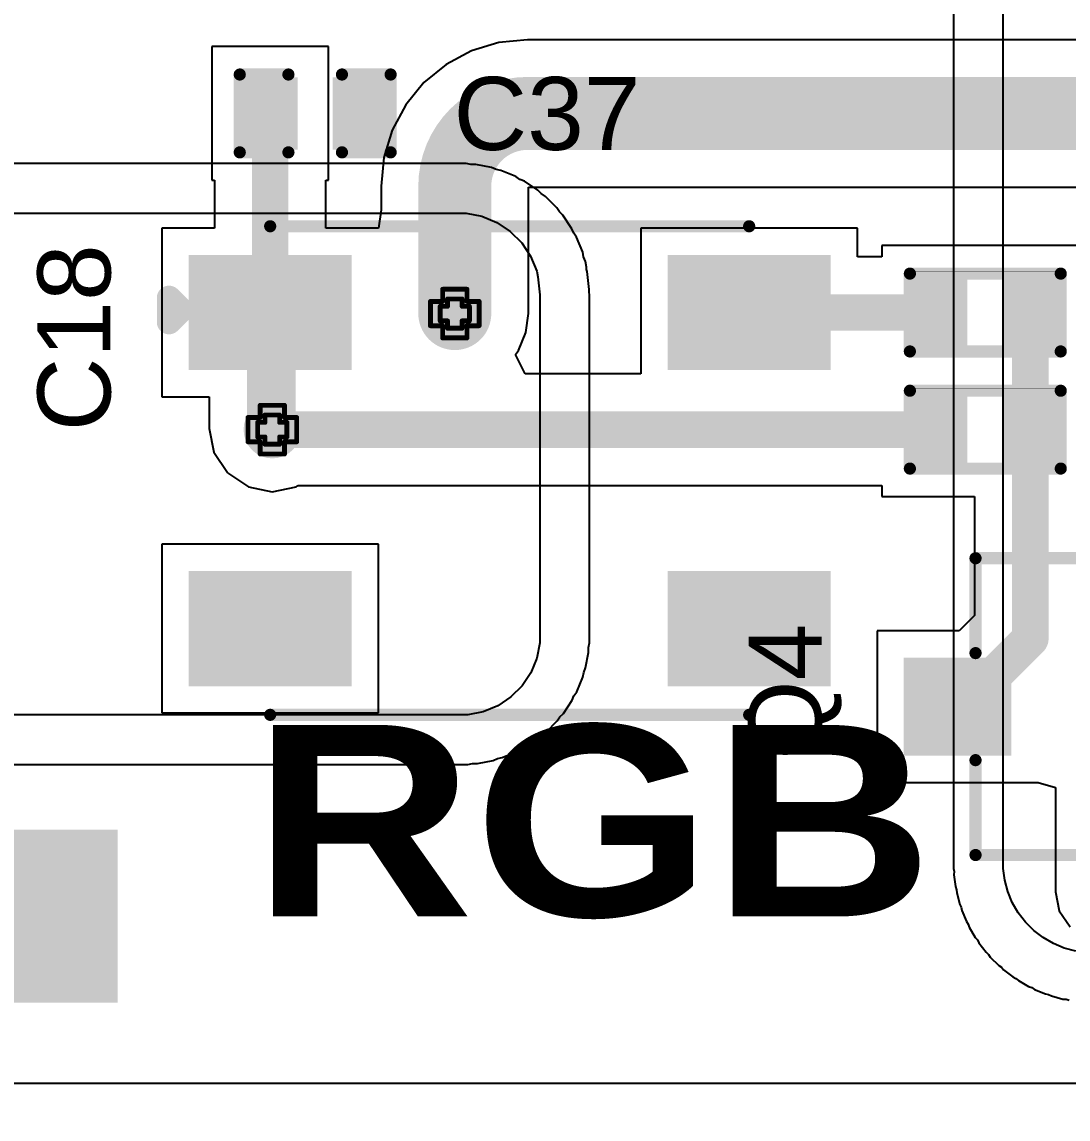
# Model space of a CAD drawing. Header units: inches. Extents: x -3 to 195, y 0 to 199.
# Drawn here: x 2.1171 to 2.547, y 1.4416 to 1.8926 of the extents above; entities that cross this region are included whole.
import ezdxf

# ---------------------------------------------------------------- set-up
doc = ezdxf.new("R2010")
doc.units = ezdxf.units.IN
doc.header["$MEASUREMENT"] = 0
for name, color, linetype in [('Bottom Layer', 5, 'Continuous'), ('Drill Drawing', 1, 'Continuous'), ('Top Layer', 1, 'Continuous'), ('Top Overlay', 2, 'Continuous'), ('Top Paste', 8, 'Continuous'), ('Top Solder', 216, 'Continuous'), ('Via Holes', 16, 'Continuous')]:
    doc.layers.add(name, color=color, linetype=linetype)
doc.styles.add('Arial', font='', dxfattribs={"height": 0.2})
doc.styles.add('Arial Black_Bold', font='', dxfattribs={"height": 0.2})
doc.styles.get('Arial').set_extended_font_data('Arial')
doc.styles.get('Arial Black_Bold').set_extended_font_data('Arial Black', bold=True)

# ---------------------------------------------------------------- blocks, each defined once
blk = doc.blocks.new('R___0402_60')
at = {"layer": 'Top Layer'}
for points in [[(-0.0274998, -0.0124997), (-0.0274998, 0.0125003), (-0.0094998, 0.0125003), (-0.009499800000000001, -0.0124997)], [(0.009500299999999998, -0.0124997), (0.009500300000000001, 0.0125003), (0.0275003, 0.0125003), (0.0275003, -0.0124997)]]:
    blk.add_hatch(color=1, dxfattribs=at).paths.add_polyline_path(points)
at = {"layer": 'Top Paste'}
for points in [[(-0.0274998, -0.0124997), (-0.0274998, 0.0125003), (-0.0094998, 0.0125003), (-0.009499800000000001, -0.0124997)], [(0.009500299999999998, -0.0124997), (0.009500300000000001, 0.0125003), (0.0275003, 0.0125003), (0.0275003, -0.0124997)]]:
    blk.add_hatch(color=8, dxfattribs=at).paths.add_polyline_path(points)
at = {"layer": 'Top Solder'}
for points in [[(-0.0296652, -0.0146651), (-0.0296652, 0.0146657), (-0.007334399999999999, 0.0146657), (-0.007334400000000001, -0.0146651)], [(0.007334899999999998, -0.0146651), (0.007334900000000002, 0.0146657), (0.0296657, 0.0146657), (0.0296657, -0.0146651)]]:
    blk.add_hatch(color=216, dxfattribs=at).paths.add_polyline_path(points)
at = {"layer": 'Top Overlay'}
for points in [[(-0.0309997, 0.0160003, 0.005, 0.005, 0), (-0.0309997, -0.0159997, 0.005, 0.005, 0)], [(0.0310003, 0.0160003, 0.005, 0.005, 0), (-0.0309997, 0.0160003, 0.005, 0.005, 0)], [(0.0310003, 0.0160003, 0.005, 0.005, 0), (0.0310003, -0.0159997, 0.005, 0.005, 0)], [(0.0310003, -0.0159997, 0.005, 0.005, 0), (-0.0309997, -0.0159997, 0.005, 0.005, 0)], [(0.0320003, -0.0169997, 0.000127, 0.000127, 0), (-0.0319997, -0.0169997, 0.000127, 0.000127, 0)]]:
    blk.add_lwpolyline(points, format="xyseb", dxfattribs=at)
for points in [[(-0.0322497, 0.0160003, 0.0025, 0.0025, 1), (-0.0297497, 0.0160003, 0.0025, 0.0025, 1)], [(-0.0322497, 0.0160003, 0.0025, 0.0025, 1), (-0.0297497, 0.0160003, 0.0025, 0.0025, 1)], [(0.0297503, 0.0160003, 0.0025, 0.0025, 1), (0.0322503, 0.0160003, 0.0025, 0.0025, 1)], [(0.0297503, 0.0160003, 0.0025, 0.0025, 1), (0.0322503, 0.0160003, 0.0025, 0.0025, 1)], [(-0.0322497, -0.0159997, 0.0025, 0.0025, 1), (-0.0297497, -0.0159997, 0.0025, 0.0025, 1)], [(-0.0322497, -0.0159997, 0.0025, 0.0025, 1), (-0.0297497, -0.0159997, 0.0025, 0.0025, 1)], [(0.0297503, -0.0159997, 0.0025, 0.0025, 1), (0.0322503, -0.0159997, 0.0025, 0.0025, 1)], [(0.0297503, -0.0159997, 0.0025, 0.0025, 1), (0.0322503, -0.0159997, 0.0025, 0.0025, 1)], [(-0.0320314, -0.0169997, 6.35e-05, 6.35e-05, 1), (-0.031968, -0.0169997, 6.35e-05, 6.35e-05, 1)], [(0.0319686, -0.0169997, 6.35e-05, 6.35e-05, 1), (0.032032, -0.0169997, 6.35e-05, 6.35e-05, 1)]]:
    blk.add_lwpolyline(points, format="xyseb", close=True, dxfattribs=at)
blk = doc.blocks.new('R___0402_61')
at = {"layer": 'Top Layer'}
for points in [[(-0.0274997, -0.0124995), (-0.0274997, 0.0125005), (-0.009499699999999998, 0.0125005), (-0.009499700000000002, -0.0124995)], [(0.009500199999999999, -0.0124995), (0.009500200000000002, 0.0125005), (0.0275002, 0.0125005), (0.0275002, -0.0124995)]]:
    blk.add_hatch(color=1, dxfattribs=at).paths.add_polyline_path(points)
at = {"layer": 'Top Paste'}
for points in [[(-0.0274997, -0.0124995), (-0.0274997, 0.0125005), (-0.009499699999999998, 0.0125005), (-0.009499700000000002, -0.0124995)], [(0.009500199999999999, -0.0124995), (0.009500200000000002, 0.0125005), (0.0275002, 0.0125005), (0.0275002, -0.0124995)]]:
    blk.add_hatch(color=8, dxfattribs=at).paths.add_polyline_path(points)
at = {"layer": 'Top Solder'}
for points in [[(-0.0296651, -0.0146649), (-0.0296651, 0.0146659), (-0.007334299999999998, 0.0146659), (-0.007334300000000001, -0.0146649)], [(0.007334799999999999, -0.0146649), (0.007334800000000002, 0.0146659), (0.0296656, 0.0146659), (0.0296656, -0.0146649)]]:
    blk.add_hatch(color=216, dxfattribs=at).paths.add_polyline_path(points)
at = {"layer": 'Top Overlay'}
for points in [[(-0.0309997, 0.0160006, 0.005, 0.005, 0), (-0.0309997, -0.0159996, 0.005, 0.005, 0)], [(0.0310003, 0.0160005, 0.005, 0.005, 0), (-0.0309997, 0.0160006, 0.005, 0.005, 0)], [(0.0310003, 0.0160005, 0.005, 0.005, 0), (0.0310003, -0.0159995, 0.005, 0.005, 0)], [(0.0310003, -0.0159995, 0.005, 0.005, 0), (-0.0309997, -0.0159996, 0.005, 0.005, 0)], [(0.0320003, -0.0169995, 0.000127, 0.000127, 0), (-0.0319997, -0.0169995, 0.000127, 0.000127, 0)]]:
    blk.add_lwpolyline(points, format="xyseb", dxfattribs=at)
for points in [[(-0.0322497, 0.0160006, 0.0025, 0.0025, 1), (-0.0297497, 0.0160006, 0.0025, 0.0025, 1)], [(-0.0322497, 0.0160006, 0.0025, 0.0025, 1), (-0.0297497, 0.0160006, 0.0025, 0.0025, 1)], [(0.0297503, 0.0160005, 0.0025, 0.0025, 1), (0.0322503, 0.0160005, 0.0025, 0.0025, 1)], [(0.0297503, 0.0160005, 0.0025, 0.0025, 1), (0.0322503, 0.0160005, 0.0025, 0.0025, 1)], [(-0.0322497, -0.0159996, 0.0025, 0.0025, 1), (-0.0297497, -0.0159996, 0.0025, 0.0025, 1)], [(-0.0322497, -0.0159996, 0.0025, 0.0025, 1), (-0.0297497, -0.0159996, 0.0025, 0.0025, 1)], [(0.0297503, -0.0159995, 0.0025, 0.0025, 1), (0.0322503, -0.0159995, 0.0025, 0.0025, 1)], [(0.0297503, -0.0159995, 0.0025, 0.0025, 1), (0.0322503, -0.0159995, 0.0025, 0.0025, 1)], [(-0.0320314, -0.0169995, 6.35e-05, 6.35e-05, 1), (-0.031968, -0.0169995, 6.35e-05, 6.35e-05, 1)], [(0.0319686, -0.0169995, 6.35e-05, 6.35e-05, 1), (0.032032, -0.0169995, 6.35e-05, 6.35e-05, 1)]]:
    blk.add_lwpolyline(points, format="xyseb", close=True, dxfattribs=at)
blk = doc.blocks.new('S___23_80')
at = {"layer": 'Top Layer'}
for points in [[(-0.01614265, 0.05747945), (0.01614085, 0.05747945), (0.01614085, 0.02125895), (-0.01614265, 0.02125895)], [(-0.05354275, -0.02126055), (-0.02125925, -0.02126055), (-0.02125925, -0.05748105), (-0.05354275, -0.05748105)], [(0.02125925, -0.02126055), (0.05354275, -0.02126055), (0.05354275, -0.05748105), (0.02125925, -0.05748105)]]:
    blk.add_hatch(color=1, dxfattribs=at).paths.add_polyline_path(points)
at = {"layer": 'Top Paste'}
for points in [[(-0.01614265, 0.05747945), (0.01614085, 0.05747945), (0.01614085, 0.02125895), (-0.01614265, 0.02125895)], [(-0.05354275, -0.02126055), (-0.02125925, -0.02126055), (-0.02125925, -0.05748105), (-0.05354275, -0.05748105)], [(0.02125925, -0.02126055), (0.05354275, -0.02126055), (0.05354275, -0.05748105), (0.02125925, -0.05748105)]]:
    blk.add_hatch(color=8, dxfattribs=at).paths.add_polyline_path(points)
at = {"layer": 'Top Solder'}
for points in [[(-0.02014265, 0.06147945), (0.02014085, 0.06147945), (0.02014085, 0.01725895), (-0.02014265, 0.01725895)], [(-0.05754275, -0.01726055), (-0.01725925, -0.01726055), (-0.01725925, -0.06148105), (-0.05754275, -0.06148105)], [(0.01725925, -0.01726055), (0.05754275, -0.01726055), (0.05754275, -0.06148105), (0.01725925, -0.06148105)]]:
    blk.add_hatch(color=216, dxfattribs=at).paths.add_polyline_path(points)
at = {"layer": 'Top Overlay'}
for points in [[(-0.0610009, 0.0319992, 0.005, 0.005, 0), (-0.0220009, 0.0319992, 0.005, 0.005, 0)], [(-0.0610009, 0.0319992, 0.005, 0.005, 0), (-0.0610009, -0.0230008, 0.005, 0.005, 0)], [(0.0609991, 0.0319993, 0.005, 0.005, 0), (0.0219991, 0.0319992, 0.005, 0.005, 0)], [(0.0609991, 0.0319993, 0.005, 0.005, 0), (0.0609991, -0.0230008, 0.005, 0.005, 0)], [(-0.0130009, -0.0310008, 0.005, 0.005, 0), (0.0129991, -0.0310008, 0.005, 0.005, 0)], [(-0.0660009, -0.0410008, 0.005, 0.005, 0), (-0.0660009, -0.0510008, 0.005, 0.005, 0)], [(-0.0660009, -0.0410008, 0.005, 0.005, 0), (-0.0610009, -0.0460008, 0.005, 0.005, 0)], [(-0.0610009, -0.0460008, 0.005, 0.005, 0), (-0.0660009, -0.0510008, 0.005, 0.005, 0)]]:
    blk.add_lwpolyline(points, format="xyseb", dxfattribs=at)
for points in [[(-0.0622509, 0.0319992, 0.0025, 0.0025, 1), (-0.0597509, 0.0319992, 0.0025, 0.0025, 1)], [(-0.0622509, 0.0319992, 0.0025, 0.0025, 1), (-0.0597509, 0.0319992, 0.0025, 0.0025, 1)], [(-0.0232509, 0.0319992, 0.0025, 0.0025, 1), (-0.0207509, 0.0319992, 0.0025, 0.0025, 1)], [(0.0207491, 0.0319992, 0.0025, 0.0025, 1), (0.0232491, 0.0319992, 0.0025, 0.0025, 1)], [(0.0597491, 0.0319993, 0.0025, 0.0025, 1), (0.0622491, 0.0319993, 0.0025, 0.0025, 1)], [(0.0597491, 0.0319993, 0.0025, 0.0025, 1), (0.0622491, 0.0319993, 0.0025, 0.0025, 1)], [(-0.0622509, -0.0230008, 0.0025, 0.0025, 1), (-0.0597509, -0.0230008, 0.0025, 0.0025, 1)], [(0.0597491, -0.0230008, 0.0025, 0.0025, 1), (0.0622491, -0.0230008, 0.0025, 0.0025, 1)], [(-0.0142509, -0.0310008, 0.0025, 0.0025, 1), (-0.0117509, -0.0310008, 0.0025, 0.0025, 1)], [(0.0117491, -0.0310008, 0.0025, 0.0025, 1), (0.0142491, -0.0310008, 0.0025, 0.0025, 1)], [(-0.0672509, -0.0410008, 0.0025, 0.0025, 1), (-0.0647509, -0.0410008, 0.0025, 0.0025, 1)], [(-0.0672509, -0.0410008, 0.0025, 0.0025, 1), (-0.0647509, -0.0410008, 0.0025, 0.0025, 1)], [(-0.0622509, -0.0460008, 0.0025, 0.0025, 1), (-0.0597509, -0.0460008, 0.0025, 0.0025, 1)], [(-0.0622509, -0.0460008, 0.0025, 0.0025, 1), (-0.0597509, -0.0460008, 0.0025, 0.0025, 1)], [(-0.0672509, -0.0510008, 0.0025, 0.0025, 1), (-0.0647509, -0.0510008, 0.0025, 0.0025, 1)], [(-0.0672509, -0.0510008, 0.0025, 0.0025, 1), (-0.0647509, -0.0510008, 0.0025, 0.0025, 1)]]:
    blk.add_lwpolyline(points, format="xyseb", close=True, dxfattribs=at)
blk = doc.blocks.new('WS2812B_XF02_W_84')
at = {"layer": 'Top Layer'}
for points in [[(-0.12795365, 0.0846462), (-0.06889855, 0.0846462), (-0.06889855, 0.0452762), (-0.12795365, 0.0452762)], [(0.12795345, 0.0452762), (0.06889835, 0.0452762), (0.06889835, 0.0846462), (0.12795345, 0.0846462)], [(-0.12795365, -0.0452758), (-0.06889855, -0.0452758), (-0.06889855, -0.0846458), (-0.12795365, -0.0846458)], [(0.06889835, -0.0452758), (0.12795345, -0.0452758), (0.12795345, -0.0846458), (0.06889835, -0.0846458)]]:
    blk.add_hatch(color=1, dxfattribs=at).paths.add_polyline_path(points)
at = {"layer": 'Top Paste'}
for points in [[(-0.12795365, 0.0846462), (-0.06889855, 0.0846462), (-0.06889855, 0.0452762), (-0.12795365, 0.0452762)], [(0.12795345, 0.0452762), (0.06889835, 0.0452762), (0.06889835, 0.0846462), (0.12795345, 0.0846462)], [(-0.12795365, -0.0452758), (-0.06889855, -0.0452758), (-0.06889855, -0.0846458), (-0.12795365, -0.0846458)], [(0.06889835, -0.0452758), (0.12795345, -0.0452758), (0.12795345, -0.0846458), (0.06889835, -0.0846458)]]:
    blk.add_hatch(color=8, dxfattribs=at).paths.add_polyline_path(points)
at = {"layer": 'Top Solder'}
for points in [[(-0.13195365, 0.0886462), (-0.06489855, 0.0886462), (-0.06489855, 0.0412762), (-0.13195365, 0.0412762)], [(0.13195345, 0.0412762), (0.06489835, 0.0412762), (0.06489835, 0.0886462), (0.13195345, 0.0886462)], [(-0.13195365, -0.0412758), (-0.06489855, -0.0412758), (-0.06489855, -0.0886458), (-0.13195365, -0.0886458)], [(0.06489835, -0.0412758), (0.13195345, -0.0412758), (0.13195345, -0.0886458), (0.06489835, -0.0886458)]]:
    blk.add_hatch(color=216, dxfattribs=at).paths.add_polyline_path(points)
at = {"layer": 'Top Overlay'}
for points in [[(-0.0984261, 0.1004252, 0.005, 0.005, 0), (0.0984259, 0.1004252, 0.005, 0.005, 0)], [(-0.1400001, 0.0709992, 0.01, 0.01, 0), (-0.1350001, 0.0659992, 0.01, 0.01, 0)], [(-0.1400001, 0.0609992, 0.01, 0.01, 0), (-0.1400001, 0.0709992, 0.01, 0.01, 0)], [(-0.1400001, 0.0609992, 0.01, 0.01, 0), (-0.1350001, 0.0659992, 0.01, 0.01, 0)], [(-0.0984261, -0.1004248, 0.005, 0.005, 0), (0.0984259, -0.1004248, 0.005, 0.005, 0)]]:
    blk.add_lwpolyline(points, format="xyseb", dxfattribs=at)
for points in [[(-0.0996761, 0.1004252, 0.0025, 0.0025, 1), (-0.0971761, 0.1004252, 0.0025, 0.0025, 1)], [(0.0971759, 0.1004252, 0.0025, 0.0025, 1), (0.0996759, 0.1004252, 0.0025, 0.0025, 1)], [(-0.1425001, 0.0709992, 0.005, 0.005, 1), (-0.1375001, 0.0709992, 0.005, 0.005, 1)], [(-0.1425001, 0.0709992, 0.005, 0.005, 1), (-0.1375001, 0.0709992, 0.005, 0.005, 1)], [(-0.1375001, 0.0659992, 0.005, 0.005, 1), (-0.1325001, 0.0659992, 0.005, 0.005, 1)], [(-0.1375001, 0.0659992, 0.005, 0.005, 1), (-0.1325001, 0.0659992, 0.005, 0.005, 1)], [(-0.1425001, 0.0609992, 0.005, 0.005, 1), (-0.1375001, 0.0609992, 0.005, 0.005, 1)], [(-0.1425001, 0.0609992, 0.005, 0.005, 1), (-0.1375001, 0.0609992, 0.005, 0.005, 1)], [(-0.0996761, -0.1004248, 0.0025, 0.0025, 1), (-0.0971761, -0.1004248, 0.0025, 0.0025, 1)], [(0.0971759, -0.1004248, 0.0025, 0.0025, 1), (0.0996759, -0.1004248, 0.0025, 0.0025, 1)]]:
    blk.add_lwpolyline(points, format="xyseb", close=True, dxfattribs=at)
blk = doc.blocks.new('C___0402_137')
at = {"layer": 'Top Layer'}
for points in [[(-0.027499, -0.0124993), (-0.027499, 0.0125007), (-0.009498999999999999, 0.0125007), (-0.009499000000000002, -0.0124993)], [(0.009501099999999998, -0.0124993), (0.009501100000000002, 0.0125007), (0.0275011, 0.0125007), (0.0275011, -0.0124993)]]:
    blk.add_hatch(color=1, dxfattribs=at).paths.add_polyline_path(points)
at = {"layer": 'Top Paste'}
for points in [[(-0.027499, -0.0124993), (-0.027499, 0.0125007), (-0.009498999999999999, 0.0125007), (-0.009499000000000002, -0.0124993)], [(0.009501099999999998, -0.0124993), (0.009501100000000002, 0.0125007), (0.0275011, 0.0125007), (0.0275011, -0.0124993)]]:
    blk.add_hatch(color=8, dxfattribs=at).paths.add_polyline_path(points)
at = {"layer": 'Top Solder'}
for points in [[(-0.0298612, -0.0148615), (-0.0298612, 0.0148629), (-0.007136799999999999, 0.0148629), (-0.007136800000000001, -0.0148615)], [(0.007138899999999998, -0.0148615), (0.007138900000000002, 0.0148629), (0.0298633, 0.0148629), (0.0298633, -0.0148615)]]:
    blk.add_hatch(color=216, dxfattribs=at).paths.add_polyline_path(points)
at = {"layer": 'Top Overlay'}
for points in [[(-0.030999, 0.0160007, 0.005, 0.005, 0), (-0.010999, 0.0160007, 0.005, 0.005, 0)], [(-0.030999, -0.0159993, 0.005, 0.005, 0), (-0.030999, 0.0160007, 0.005, 0.005, 0)], [(0.0110011, 0.0160008, 0.005, 0.005, 0), (0.031001, 0.0160007, 0.005, 0.005, 0)], [(0.031001, -0.0159993, 0.005, 0.005, 0), (0.031001, 0.0160007, 0.005, 0.005, 0)], [(-0.030999, -0.0159993, 0.005, 0.005, 0), (-0.010999, -0.0159993, 0.005, 0.005, 0)], [(0.0110011, -0.0159994, 0.005, 0.005, 0), (0.031001, -0.0159993, 0.005, 0.005, 0)]]:
    blk.add_lwpolyline(points, format="xyseb", dxfattribs=at)
for points in [[(-0.032249, 0.0160007, 0.0025, 0.0025, 1), (-0.029749, 0.0160007, 0.0025, 0.0025, 1)], [(-0.032249, 0.0160007, 0.0025, 0.0025, 1), (-0.029749, 0.0160007, 0.0025, 0.0025, 1)], [(-0.012249, 0.0160007, 0.0025, 0.0025, 1), (-0.009749, 0.0160007, 0.0025, 0.0025, 1)], [(0.0097511, 0.0160008, 0.0025, 0.0025, 1), (0.0122511, 0.0160008, 0.0025, 0.0025, 1)], [(0.029751, 0.0160007, 0.0025, 0.0025, 1), (0.032251, 0.0160007, 0.0025, 0.0025, 1)], [(0.029751, 0.0160007, 0.0025, 0.0025, 1), (0.032251, 0.0160007, 0.0025, 0.0025, 1)], [(-0.032249, -0.0159993, 0.0025, 0.0025, 1), (-0.029749, -0.0159993, 0.0025, 0.0025, 1)], [(-0.032249, -0.0159993, 0.0025, 0.0025, 1), (-0.029749, -0.0159993, 0.0025, 0.0025, 1)], [(-0.012249, -0.0159993, 0.0025, 0.0025, 1), (-0.009749, -0.0159993, 0.0025, 0.0025, 1)], [(0.0097511, -0.0159994, 0.0025, 0.0025, 1), (0.0122511, -0.0159994, 0.0025, 0.0025, 1)], [(0.029751, -0.0159993, 0.0025, 0.0025, 1), (0.032251, -0.0159993, 0.0025, 0.0025, 1)], [(0.029751, -0.0159993, 0.0025, 0.0025, 1), (0.032251, -0.0159993, 0.0025, 0.0025, 1)]]:
    blk.add_lwpolyline(points, format="xyseb", close=True, dxfattribs=at)
blk = doc.blocks.new('20SVPF120M_145')
at = {"layer": 'Top Layer'}
for points in [[(-0.17913405, 0.03149575), (-0.04133875, 0.03149575), (-0.04133875, -0.03149635), (-0.17913405, -0.03149635)], [(0.04133795, 0.03149585), (0.17913325, 0.03149585), (0.17913325, -0.03149625), (0.04133795, -0.03149625)]]:
    blk.add_hatch(color=1, dxfattribs=at).paths.add_polyline_path(points)
at = {"layer": 'Top Paste'}
for points in [[(-0.17913405, 0.03149575), (-0.04133875, 0.03149575), (-0.04133875, -0.03149635), (-0.17913405, -0.03149635)], [(0.04133795, 0.03149585), (0.17913325, 0.03149585), (0.17913325, -0.03149625), (0.04133795, -0.03149625)]]:
    blk.add_hatch(color=8, dxfattribs=at).paths.add_polyline_path(points)
at = {"layer": 'Top Solder'}
for points in [[(-0.18313405, 0.03549575), (-0.03733875, 0.03549575), (-0.03733875, -0.03549635), (-0.18313405, -0.03549635)], [(0.03733795, 0.03549585), (0.18313325, 0.03549585), (0.18313325, -0.03549625), (0.03733795, -0.03549625)]]:
    blk.add_hatch(color=216, dxfattribs=at).paths.add_polyline_path(points)
at = {"layer": 'Top Overlay'}
for points in [[(-0.1299204, 0.0767717, 0.005, 0.005, 0), (-0.0767724, 0.1299217, 0.005, 0.005, 0)], [(-0.0767724, 0.1299217, 0.005, 0.005, 0), (0.1299216, 0.1299217, 0.005, 0.005, 0)], [(0.1299215, 0.0452759, 0.005, 0.005, 0), (0.1299216, 0.1299217, 0.005, 0.005, 0)], [(-0.1299204, 0.0452757, 0.005, 0.005, 0), (-0.1299204, 0.0767717, 0.005, 0.005, 0)], [(-0.1530005, 0.0429998, 0.005, 0.005, 0), (-0.1530004, 0.0639998, 0.005, 0.005, 0)], [(-0.1620004, 0.0529998, 0.005, 0.005, 0), (-0.1440005, 0.0529998, 0.005, 0.005, 0)], [(-0.1299204, -0.0767723, 0.005, 0.005, 0), (-0.1299204, -0.0452762, 0.005, 0.005, 0)], [(0.1299215, -0.1299221, 0.005, 0.005, 0), (0.1299216, -0.0452763, 0.005, 0.005, 0)], [(-0.1299204, -0.0767723, 0.005, 0.005, 0), (-0.0767724, -0.1299223, 0.005, 0.005, 0)], [(-0.0767724, -0.1299223, 0.005, 0.005, 0), (0.1299215, -0.1299221, 0.005, 0.005, 0)]]:
    blk.add_lwpolyline(points, format="xyseb", dxfattribs=at)
for points in [[(-0.0780224, 0.1299217, 0.0025, 0.0025, 1), (-0.0755224, 0.1299217, 0.0025, 0.0025, 1)], [(-0.0780224, 0.1299217, 0.0025, 0.0025, 1), (-0.0755224, 0.1299217, 0.0025, 0.0025, 1)], [(0.1286716, 0.1299217, 0.0025, 0.0025, 1), (0.1311716, 0.1299217, 0.0025, 0.0025, 1)], [(0.1286716, 0.1299217, 0.0025, 0.0025, 1), (0.1311716, 0.1299217, 0.0025, 0.0025, 1)], [(-0.1311704, 0.0767717, 0.0025, 0.0025, 1), (-0.1286704, 0.0767717, 0.0025, 0.0025, 1)], [(-0.1311704, 0.0767717, 0.0025, 0.0025, 1), (-0.1286704, 0.0767717, 0.0025, 0.0025, 1)], [(-0.1542504, 0.0639998, 0.0025, 0.0025, 1), (-0.1517504, 0.0639998, 0.0025, 0.0025, 1)], [(-0.1632504, 0.0529998, 0.0025, 0.0025, 1), (-0.1607504, 0.0529998, 0.0025, 0.0025, 1)], [(-0.1452505, 0.0529998, 0.0025, 0.0025, 1), (-0.1427505, 0.0529998, 0.0025, 0.0025, 1)], [(-0.1542505, 0.0429998, 0.0025, 0.0025, 1), (-0.1517505, 0.0429998, 0.0025, 0.0025, 1)], [(-0.1311704, 0.0452757, 0.0025, 0.0025, 1), (-0.1286704, 0.0452757, 0.0025, 0.0025, 1)], [(0.1286715, 0.0452759, 0.0025, 0.0025, 1), (0.1311715, 0.0452759, 0.0025, 0.0025, 1)], [(-0.1311704, -0.0452762, 0.0025, 0.0025, 1), (-0.1286704, -0.0452762, 0.0025, 0.0025, 1)], [(0.1286716, -0.0452763, 0.0025, 0.0025, 1), (0.1311716, -0.0452763, 0.0025, 0.0025, 1)], [(-0.1311704, -0.0767723, 0.0025, 0.0025, 1), (-0.1286704, -0.0767723, 0.0025, 0.0025, 1)], [(-0.1311704, -0.0767723, 0.0025, 0.0025, 1), (-0.1286704, -0.0767723, 0.0025, 0.0025, 1)], [(-0.0780224, -0.1299223, 0.0025, 0.0025, 1), (-0.0755224, -0.1299223, 0.0025, 0.0025, 1)], [(-0.0780224, -0.1299223, 0.0025, 0.0025, 1), (-0.0755224, -0.1299223, 0.0025, 0.0025, 1)], [(0.1286715, -0.1299221, 0.0025, 0.0025, 1), (0.1311715, -0.1299221, 0.0025, 0.0025, 1)], [(0.1286715, -0.1299221, 0.0025, 0.0025, 1), (0.1311715, -0.1299221, 0.0025, 0.0025, 1)]]:
    blk.add_lwpolyline(points, format="xyseb", close=True, dxfattribs=at)

msp = doc.modelspace()

# ---------------------------------------------------------------- hatches: boundary and pattern name
at = {"layer": 'Bottom Layer'}
h = msp.add_hatch(color=5, dxfattribs=at)
edge = h.paths.add_edge_path()
edge.add_arc((2.295, 1.7727164), 0.011811, 0, 360)
h = msp.add_hatch(color=5, dxfattribs=at)
edge = h.paths.add_edge_path()
edge.add_arc((2.22, 1.725), 0.011811, 0, 360)
at = {"layer": 'Top Layer'}
h = msp.add_hatch(color=1, dxfattribs=at)
edge = h.paths.add_edge_path()
edge.add_arc((2.295, 1.7727164), 0.011811, 0, 360)
h = msp.add_hatch(color=1, dxfattribs=at)
edge = h.paths.add_edge_path()
edge.add_arc((2.22, 1.725), 0.011811, 0, 360)
at = {"layer": 'Via Holes'}
h = msp.add_hatch(color=7, dxfattribs=at)
edge = h.paths.add_edge_path()
edge.add_arc((2.295, 1.7727164), 0.0059055, 0, 360)
h = msp.add_hatch(color=7, dxfattribs=at)
edge = h.paths.add_edge_path()
edge.add_arc((2.22, 1.725), 0.0059055, 0, 360)

# ---------------------------------------------------------------- linework, layer by layer
at = {"layer": 'Bottom Layer'}
for p, q in [((2.4999642, 1.9443918), (2.4999642, 1.5470782)), ((2.520356, 1.5470774), (2.520356, 1.944644)), ((2.2359995, 1.8343916), (1.1680001, 1.8343918)), ((2.2810009, 1.8343912), (2.2359995, 1.8343916)), ((2.2963555, 1.834391), (2.2810009, 1.8343912)), ((2.2996688, 1.8343911), (2.2963555, 1.834391)), ((2.3016391, 1.8339993), (2.2996688, 1.8343911)), ((2.3036478, 1.8339992), (2.3016391, 1.8339993)), ((2.3101479, 1.8327062), (2.3036478, 1.8339992)), ((2.3120034, 1.8319376), (2.3101479, 1.8327062)), ((2.3139731, 1.8315458), (2.3120034, 1.8319376)), ((2.320096, 1.8290096), (2.3139731, 1.8315458)), ((2.3217659, 1.8278938), (2.320096, 1.8290096)), ((2.3236214, 1.8271252), (2.3217659, 1.8278938)), ((2.3291318, 1.8234432), (2.3236214, 1.8271252)), ((2.330552, 1.822023), (2.3291318, 1.8234432)), ((2.3322221, 1.820907), (2.330552, 1.822023)), ((2.3369082, 1.8162207), (2.3322221, 1.820907)), ((1.1679996, 1.814), (2.2359993, 1.8139998)), ((2.2359993, 1.8139998), (2.2810006, 1.8139994)), ((2.2810006, 1.8139994), (2.2963558, 1.8139992)), ((2.2963558, 1.8139992), (2.2996694, 1.8139993)), ((2.2996694, 1.8139993), (2.3061694, 1.8127063)), ((2.3380241, 1.8145506), (2.3369082, 1.8162207)), ((2.339444, 1.8131306), (2.3380241, 1.8145506)), ((2.3431258, 1.8076202), (2.339444, 1.8131306)), ((2.3061694, 1.8127063), (2.3122922, 1.8101701)), ((2.3122922, 1.8101701), (2.3178026, 1.8064881)), ((2.3178026, 1.8064881), (2.3224887, 1.8018018)), ((2.3438944, 1.8057647), (2.3431258, 1.8076202)), ((2.3450103, 1.8040945), (2.3438944, 1.8057647)), ((2.3475463, 1.7979716), (2.3450103, 1.8040945)), ((2.3224887, 1.8018018), (2.3261705, 1.7962914)), ((2.3261705, 1.7962914), (2.3287065, 1.7901685)), ((2.3479381, 1.7960017), (2.3475463, 1.7979716)), ((2.3487065, 1.7941464), (2.3479381, 1.7960017)), ((2.3491824, 1.7917537), (2.3487065, 1.7941464)), ((2.3491824, 1.7908605), (2.3491824, 1.7917537)), ((2.3494516, 1.7900086), (2.3491824, 1.7908605)), ((2.3287065, 1.7901685), (2.3291824, 1.7877758)), ((2.3291824, 1.7877758), (2.3299991, 1.7803619)), ((2.3502683, 1.7825948), (2.3494516, 1.7900086)), ((2.3501706, 1.7814696), (2.3502683, 1.7825948)), ((2.3299991, 1.7803549), (2.329999, 1.7803548)), ((2.329999, 1.7803548), (2.3299999, 1.7803543)), ((2.3299991, 1.7803619), (2.3299991, 1.7803549)), ((2.3299999, 1.7803543), (2.3299997, 1.6406345)), ((2.3503909, 1.7803619), (2.3501706, 1.7814696)), ((2.3503909, 1.7803583), (2.3503909, 1.7803619)), ((2.3503917, 1.7803543), (2.3503909, 1.7803583)), ((2.3503915, 1.6406358), (2.3503917, 1.7803543)), ((2.3299999, 1.6373974), (2.328737, 1.6310475)), ((2.3299997, 1.6406345), (2.3299999, 1.6373974)), ((2.3499999, 1.6354285), (2.3503917, 1.6373987)), ((2.3503917, 1.6373987), (2.3503915, 1.6406358)), ((2.3487371, 1.6270698), (2.35, 1.6334197)), ((2.35, 1.6334197), (2.3499999, 1.6354285)), ((2.328737, 1.6310475), (2.3262595, 1.625066)), ((2.3262595, 1.625066), (2.3226626, 1.6196829)), ((2.3475767, 1.6232442), (2.3479685, 1.625214)), ((2.3479685, 1.625214), (2.3487371, 1.6270698)), ((2.3226626, 1.6196829), (2.3180846, 1.6151049)), ((2.3450992, 1.6172627), (2.3475767, 1.6232442)), ((2.3180846, 1.6151049), (2.3127014, 1.6115081)), ((2.3432146, 1.6137369), (2.3439832, 1.6155925)), ((2.3439832, 1.6155925), (2.3450992, 1.6172627)), ((2.3127014, 1.6115081), (2.3067199, 1.6090307)), ((2.3396177, 1.6083538), (2.3432146, 1.6137369)), ((2.2427681, 1.6077682), (1.9997681, 1.6077681)), ((2.2971329, 1.6077682), (2.2427681, 1.6077682)), ((2.30037, 1.607768), (2.2971329, 1.6077682)), ((2.3067199, 1.6090307), (2.30037, 1.607768)), ((2.3370818, 1.6052637), (2.3381977, 1.6069338)), ((2.3381977, 1.6069338), (2.3396177, 1.6083538)), ((2.3325038, 1.6006857), (2.3370818, 1.6052637)), ((2.3240302, 1.5945528), (2.3294134, 1.5981495)), ((2.3294134, 1.5981495), (2.3308338, 1.5995698)), ((2.3308338, 1.5995698), (2.3325038, 1.6006857)), ((2.314523, 1.5901909), (2.3205044, 1.5926683)), ((2.3205044, 1.5926683), (2.3221746, 1.5937842)), ((2.3221746, 1.5937842), (2.3240302, 1.5945528)), ((2.3003687, 1.5873762), (2.3023386, 1.5877679)), ((2.3023386, 1.5877679), (2.3043471, 1.5877678)), ((2.3043471, 1.5877678), (2.310697, 1.5890305)), ((2.310697, 1.5890305), (2.3125528, 1.5897991)), ((2.3125528, 1.5897991), (2.314523, 1.5901909)), ((2.0002683, 1.5873763), (2.2427681, 1.5873764)), ((2.2427681, 1.5873764), (2.2971316, 1.5873764)), ((2.2971316, 1.5873764), (2.3003687, 1.5873762)), ((2.4999642, 1.5470782), (2.4999641, 1.544648)), ((2.5203559, 1.5446472), (2.520356, 1.5470774)), ((2.4999641, 1.544648), (2.5002265, 1.5433284)), ((2.5002265, 1.5433284), (2.5001385, 1.5419856)), ((2.5209903, 1.5398284), (2.5203559, 1.5446472)), ((2.5001385, 1.5419856), (2.500773, 1.5371668)), ((2.5222482, 1.5351336), (2.5209903, 1.5398284)), ((2.500773, 1.5371668), (2.5012053, 1.5358931)), ((2.5012053, 1.5358931), (2.5012933, 1.5345509)), ((2.5012933, 1.5345509), (2.5025512, 1.5298561)), ((2.5241082, 1.5306432), (2.5222482, 1.5351336)), ((2.5025512, 1.5298561), (2.5031461, 1.5286497)), ((2.5265384, 1.526434), (2.5241082, 1.5306432)), ((2.5031461, 1.5286497), (2.5034086, 1.52733)), ((2.5034086, 1.52733), (2.5052687, 1.5228395)), ((2.5294972, 1.522578), (2.5265384, 1.526434)), ((2.5052687, 1.5228395), (2.506016, 1.5217211)), ((2.506016, 1.5217211), (2.5064484, 1.5204473)), ((2.5064484, 1.5204473), (2.5088786, 1.516238)), ((2.532934, 1.5191411), (2.5294972, 1.522578)), ((2.5088786, 1.516238), (2.5097657, 1.5152265)), ((2.5367901, 1.5161823), (2.532934, 1.5191411)), ((2.5409993, 1.5137522), (2.5367901, 1.5161823)), ((2.5097657, 1.5152265), (2.5103605, 1.5140203)), ((2.5103605, 1.5140203), (2.5133193, 1.5101643)), ((2.5454897, 1.5118922), (2.5409993, 1.5137522)), ((2.5501845, 1.5106343), (2.5454897, 1.5118922)), ((2.5133193, 1.5101643), (2.5143304, 1.5092775)), ((2.5143304, 1.5092775), (2.5150778, 1.508159)), ((2.5150778, 1.508159), (2.5185146, 1.5047221)), ((2.5185146, 1.5047221), (2.5196334, 1.5039745)), ((2.5196334, 1.5039745), (2.5205205, 1.502963)), ((2.5205205, 1.502963), (2.5243766, 1.5000042)), ((2.5243766, 1.5000042), (2.5255831, 1.4994092)), ((2.5255831, 1.4994092), (2.5265945, 1.4985223)), ((2.5265945, 1.4985223), (2.5308037, 1.4960922)), ((2.5308037, 1.4960922), (2.5320773, 1.4956599)), ((2.5320773, 1.4956599), (2.5331956, 1.4949127)), ((2.5331956, 1.4949127), (2.537686, 1.4930527)), ((2.537686, 1.4930527), (2.5390056, 1.4927902)), ((2.5390056, 1.4927902), (2.5402122, 1.4921952)), ((2.5402122, 1.4921952), (2.544907, 1.4909373)), ((2.544907, 1.4909373), (2.5462491, 1.4908493)), ((2.5462491, 1.4908493), (2.5475228, 1.490417)), ((3.2636825, 1.4562596), (2.0465223, 1.4562595))]:
    msp.add_line(p, q, dxfattribs=at)
at = {"layer": 'Drill Drawing'}
for points in [[(2.29, 1.7777164, 0.002, 0.002, 0), (2.29, 1.7827164, 0.002, 0.002, 0)], [(2.29, 1.7827164, 0.002, 0.002, 0), (2.3, 1.7827164, 0.002, 0.002, 0)], [(2.3, 1.7777164, 0.002, 0.002, 0), (2.3, 1.7827164, 0.002, 0.002, 0)], [(2.285, 1.7677164, 0.002, 0.002, 0), (2.285, 1.7777164, 0.002, 0.002, 0)], [(2.285, 1.7777164, 0.002, 0.002, 0), (2.29, 1.7777164, 0.002, 0.002, 0)], [(2.292, 1.7757164, 0.002, 0.002, 0), (2.292, 1.7787164, 0.002, 0.002, 0)], [(2.292, 1.7787164, 0.002, 0.002, 0), (2.298, 1.7787164, 0.002, 0.002, 0)], [(2.298, 1.7757164, 0.002, 0.002, 0), (2.298, 1.7787164, 0.002, 0.002, 0)], [(2.3, 1.7777164, 0.002, 0.002, 0), (2.305, 1.7777164, 0.002, 0.002, 0)], [(2.305, 1.7677164, 0.002, 0.002, 0), (2.305, 1.7777164, 0.002, 0.002, 0)], [(2.289, 1.7697164, 0.002, 0.002, 0), (2.289, 1.7757164, 0.002, 0.002, 0)], [(2.289, 1.7757164, 0.002, 0.002, 0), (2.292, 1.7757164, 0.002, 0.002, 0)], [(2.298, 1.7757164, 0.002, 0.002, 0), (2.301, 1.7757164, 0.002, 0.002, 0)], [(2.301, 1.7697164, 0.002, 0.002, 0), (2.301, 1.7757164, 0.002, 0.002, 0)], [(2.285, 1.7677164, 0.002, 0.002, 0), (2.29, 1.7677164, 0.002, 0.002, 0)], [(2.289, 1.7697164, 0.002, 0.002, 0), (2.292, 1.7697164, 0.002, 0.002, 0)], [(2.29, 1.7627164, 0.002, 0.002, 0), (2.29, 1.7677164, 0.002, 0.002, 0)], [(2.292, 1.7667164, 0.002, 0.002, 0), (2.292, 1.7697164, 0.002, 0.002, 0)], [(2.298, 1.7697164, 0.002, 0.002, 0), (2.301, 1.7697164, 0.002, 0.002, 0)], [(2.298, 1.7667164, 0.002, 0.002, 0), (2.298, 1.7697164, 0.002, 0.002, 0)], [(2.3, 1.7677164, 0.002, 0.002, 0), (2.305, 1.7677164, 0.002, 0.002, 0)], [(2.3, 1.7627164, 0.002, 0.002, 0), (2.3, 1.7677164, 0.002, 0.002, 0)], [(2.29, 1.7627164, 0.002, 0.002, 0), (2.3, 1.7627164, 0.002, 0.002, 0)], [(2.292, 1.7667164, 0.002, 0.002, 0), (2.298, 1.7667164, 0.002, 0.002, 0)], [(2.215, 1.73, 0.002, 0.002, 0), (2.215, 1.735, 0.002, 0.002, 0)], [(2.215, 1.735, 0.002, 0.002, 0), (2.225, 1.735, 0.002, 0.002, 0)], [(2.217, 1.728, 0.002, 0.002, 0), (2.217, 1.731, 0.002, 0.002, 0)], [(2.217, 1.731, 0.002, 0.002, 0), (2.223, 1.731, 0.002, 0.002, 0)], [(2.223, 1.728, 0.002, 0.002, 0), (2.223, 1.731, 0.002, 0.002, 0)], [(2.225, 1.73, 0.002, 0.002, 0), (2.225, 1.735, 0.002, 0.002, 0)], [(2.21, 1.72, 0.002, 0.002, 0), (2.21, 1.73, 0.002, 0.002, 0)], [(2.21, 1.73, 0.002, 0.002, 0), (2.215, 1.73, 0.002, 0.002, 0)], [(2.214, 1.722, 0.002, 0.002, 0), (2.214, 1.728, 0.002, 0.002, 0)], [(2.214, 1.728, 0.002, 0.002, 0), (2.217, 1.728, 0.002, 0.002, 0)], [(2.223, 1.728, 0.002, 0.002, 0), (2.226, 1.728, 0.002, 0.002, 0)], [(2.225, 1.73, 0.002, 0.002, 0), (2.23, 1.73, 0.002, 0.002, 0)], [(2.226, 1.722, 0.002, 0.002, 0), (2.226, 1.728, 0.002, 0.002, 0)], [(2.23, 1.72, 0.002, 0.002, 0), (2.23, 1.73, 0.002, 0.002, 0)], [(2.214, 1.722, 0.002, 0.002, 0), (2.217, 1.722, 0.002, 0.002, 0)], [(2.217, 1.719, 0.002, 0.002, 0), (2.217, 1.722, 0.002, 0.002, 0)], [(2.223, 1.722, 0.002, 0.002, 0), (2.226, 1.722, 0.002, 0.002, 0)], [(2.223, 1.719, 0.002, 0.002, 0), (2.223, 1.722, 0.002, 0.002, 0)], [(2.21, 1.72, 0.002, 0.002, 0), (2.215, 1.72, 0.002, 0.002, 0)], [(2.215, 1.715, 0.002, 0.002, 0), (2.215, 1.72, 0.002, 0.002, 0)], [(2.217, 1.719, 0.002, 0.002, 0), (2.223, 1.719, 0.002, 0.002, 0)], [(2.225, 1.72, 0.002, 0.002, 0), (2.23, 1.72, 0.002, 0.002, 0)], [(2.225, 1.715, 0.002, 0.002, 0), (2.225, 1.72, 0.002, 0.002, 0)], [(2.215, 1.715, 0.002, 0.002, 0), (2.225, 1.715, 0.002, 0.002, 0)]]:
    msp.add_lwpolyline(points, format="xyseb", dxfattribs=at)
for points in [[(2.2895, 1.7827164, 0.001, 0.001, 1), (2.2905, 1.7827164, 0.001, 0.001, 1)], [(2.2895, 1.7827164, 0.001, 0.001, 1), (2.2905, 1.7827164, 0.001, 0.001, 1)], [(2.2995, 1.7827164, 0.001, 0.001, 1), (2.3005, 1.7827164, 0.001, 0.001, 1)], [(2.2995, 1.7827164, 0.001, 0.001, 1), (2.3005, 1.7827164, 0.001, 0.001, 1)], [(2.2845, 1.7777164, 0.001, 0.001, 1), (2.2855, 1.7777164, 0.001, 0.001, 1)], [(2.2845, 1.7777164, 0.001, 0.001, 1), (2.2855, 1.7777164, 0.001, 0.001, 1)], [(2.2895, 1.7777164, 0.001, 0.001, 1), (2.2905, 1.7777164, 0.001, 0.001, 1)], [(2.2895, 1.7777164, 0.001, 0.001, 1), (2.2905, 1.7777164, 0.001, 0.001, 1)], [(2.2915, 1.7787164, 0.001, 0.001, 1), (2.2925, 1.7787164, 0.001, 0.001, 1)], [(2.2915, 1.7787164, 0.001, 0.001, 1), (2.2925, 1.7787164, 0.001, 0.001, 1)], [(2.2975, 1.7787164, 0.001, 0.001, 1), (2.2985, 1.7787164, 0.001, 0.001, 1)], [(2.2975, 1.7787164, 0.001, 0.001, 1), (2.2985, 1.7787164, 0.001, 0.001, 1)], [(2.2995, 1.7777164, 0.001, 0.001, 1), (2.3005, 1.7777164, 0.001, 0.001, 1)], [(2.2995, 1.7777164, 0.001, 0.001, 1), (2.3005, 1.7777164, 0.001, 0.001, 1)], [(2.3045, 1.7777164, 0.001, 0.001, 1), (2.3055, 1.7777164, 0.001, 0.001, 1)], [(2.3045, 1.7777164, 0.001, 0.001, 1), (2.3055, 1.7777164, 0.001, 0.001, 1)], [(2.2885, 1.7757164, 0.001, 0.001, 1), (2.2895, 1.7757164, 0.001, 0.001, 1)], [(2.2885, 1.7757164, 0.001, 0.001, 1), (2.2895, 1.7757164, 0.001, 0.001, 1)], [(2.2915, 1.7757164, 0.001, 0.001, 1), (2.2925, 1.7757164, 0.001, 0.001, 1)], [(2.2915, 1.7757164, 0.001, 0.001, 1), (2.2925, 1.7757164, 0.001, 0.001, 1)], [(2.2975, 1.7757164, 0.001, 0.001, 1), (2.2985, 1.7757164, 0.001, 0.001, 1)], [(2.2975, 1.7757164, 0.001, 0.001, 1), (2.2985, 1.7757164, 0.001, 0.001, 1)], [(2.3005, 1.7757164, 0.001, 0.001, 1), (2.3015, 1.7757164, 0.001, 0.001, 1)], [(2.3005, 1.7757164, 0.001, 0.001, 1), (2.3015, 1.7757164, 0.001, 0.001, 1)], [(2.2845, 1.7677164, 0.001, 0.001, 1), (2.2855, 1.7677164, 0.001, 0.001, 1)], [(2.2845, 1.7677164, 0.001, 0.001, 1), (2.2855, 1.7677164, 0.001, 0.001, 1)], [(2.2885, 1.7697164, 0.001, 0.001, 1), (2.2895, 1.7697164, 0.001, 0.001, 1)], [(2.2885, 1.7697164, 0.001, 0.001, 1), (2.2895, 1.7697164, 0.001, 0.001, 1)], [(2.2895, 1.7677164, 0.001, 0.001, 1), (2.2905, 1.7677164, 0.001, 0.001, 1)], [(2.2895, 1.7677164, 0.001, 0.001, 1), (2.2905, 1.7677164, 0.001, 0.001, 1)], [(2.2915, 1.7697164, 0.001, 0.001, 1), (2.2925, 1.7697164, 0.001, 0.001, 1)], [(2.2915, 1.7697164, 0.001, 0.001, 1), (2.2925, 1.7697164, 0.001, 0.001, 1)], [(2.2975, 1.7697164, 0.001, 0.001, 1), (2.2985, 1.7697164, 0.001, 0.001, 1)], [(2.2975, 1.7697164, 0.001, 0.001, 1), (2.2985, 1.7697164, 0.001, 0.001, 1)], [(2.2995, 1.7677164, 0.001, 0.001, 1), (2.3005, 1.7677164, 0.001, 0.001, 1)], [(2.2995, 1.7677164, 0.001, 0.001, 1), (2.3005, 1.7677164, 0.001, 0.001, 1)], [(2.3005, 1.7697164, 0.001, 0.001, 1), (2.3015, 1.7697164, 0.001, 0.001, 1)], [(2.3005, 1.7697164, 0.001, 0.001, 1), (2.3015, 1.7697164, 0.001, 0.001, 1)], [(2.3045, 1.7677164, 0.001, 0.001, 1), (2.3055, 1.7677164, 0.001, 0.001, 1)], [(2.3045, 1.7677164, 0.001, 0.001, 1), (2.3055, 1.7677164, 0.001, 0.001, 1)], [(2.2895, 1.7627164, 0.001, 0.001, 1), (2.2905, 1.7627164, 0.001, 0.001, 1)], [(2.2895, 1.7627164, 0.001, 0.001, 1), (2.2905, 1.7627164, 0.001, 0.001, 1)], [(2.2915, 1.7667164, 0.001, 0.001, 1), (2.2925, 1.7667164, 0.001, 0.001, 1)], [(2.2915, 1.7667164, 0.001, 0.001, 1), (2.2925, 1.7667164, 0.001, 0.001, 1)], [(2.2975, 1.7667164, 0.001, 0.001, 1), (2.2985, 1.7667164, 0.001, 0.001, 1)], [(2.2975, 1.7667164, 0.001, 0.001, 1), (2.2985, 1.7667164, 0.001, 0.001, 1)], [(2.2995, 1.7627164, 0.001, 0.001, 1), (2.3005, 1.7627164, 0.001, 0.001, 1)], [(2.2995, 1.7627164, 0.001, 0.001, 1), (2.3005, 1.7627164, 0.001, 0.001, 1)], [(2.2145, 1.735, 0.001, 0.001, 1), (2.2155, 1.735, 0.001, 0.001, 1)], [(2.2145, 1.735, 0.001, 0.001, 1), (2.2155, 1.735, 0.001, 0.001, 1)], [(2.2165, 1.731, 0.001, 0.001, 1), (2.2175, 1.731, 0.001, 0.001, 1)], [(2.2165, 1.731, 0.001, 0.001, 1), (2.2175, 1.731, 0.001, 0.001, 1)], [(2.2225, 1.731, 0.001, 0.001, 1), (2.2235, 1.731, 0.001, 0.001, 1)], [(2.2225, 1.731, 0.001, 0.001, 1), (2.2235, 1.731, 0.001, 0.001, 1)], [(2.2245, 1.735, 0.001, 0.001, 1), (2.2255, 1.735, 0.001, 0.001, 1)], [(2.2245, 1.735, 0.001, 0.001, 1), (2.2255, 1.735, 0.001, 0.001, 1)], [(2.2095, 1.73, 0.001, 0.001, 1), (2.2105, 1.73, 0.001, 0.001, 1)], [(2.2095, 1.73, 0.001, 0.001, 1), (2.2105, 1.73, 0.001, 0.001, 1)], [(2.2135, 1.728, 0.001, 0.001, 1), (2.2145, 1.728, 0.001, 0.001, 1)], [(2.2135, 1.728, 0.001, 0.001, 1), (2.2145, 1.728, 0.001, 0.001, 1)], [(2.2145, 1.73, 0.001, 0.001, 1), (2.2155, 1.73, 0.001, 0.001, 1)], [(2.2145, 1.73, 0.001, 0.001, 1), (2.2155, 1.73, 0.001, 0.001, 1)], [(2.2165, 1.728, 0.001, 0.001, 1), (2.2175, 1.728, 0.001, 0.001, 1)], [(2.2165, 1.728, 0.001, 0.001, 1), (2.2175, 1.728, 0.001, 0.001, 1)], [(2.2225, 1.728, 0.001, 0.001, 1), (2.2235, 1.728, 0.001, 0.001, 1)], [(2.2225, 1.728, 0.001, 0.001, 1), (2.2235, 1.728, 0.001, 0.001, 1)], [(2.2245, 1.73, 0.001, 0.001, 1), (2.2255, 1.73, 0.001, 0.001, 1)], [(2.2245, 1.73, 0.001, 0.001, 1), (2.2255, 1.73, 0.001, 0.001, 1)], [(2.2255, 1.728, 0.001, 0.001, 1), (2.2265, 1.728, 0.001, 0.001, 1)], [(2.2255, 1.728, 0.001, 0.001, 1), (2.2265, 1.728, 0.001, 0.001, 1)], [(2.2295, 1.73, 0.001, 0.001, 1), (2.2305, 1.73, 0.001, 0.001, 1)], [(2.2295, 1.73, 0.001, 0.001, 1), (2.2305, 1.73, 0.001, 0.001, 1)], [(2.2135, 1.722, 0.001, 0.001, 1), (2.2145, 1.722, 0.001, 0.001, 1)], [(2.2135, 1.722, 0.001, 0.001, 1), (2.2145, 1.722, 0.001, 0.001, 1)], [(2.2165, 1.722, 0.001, 0.001, 1), (2.2175, 1.722, 0.001, 0.001, 1)], [(2.2165, 1.722, 0.001, 0.001, 1), (2.2175, 1.722, 0.001, 0.001, 1)], [(2.2225, 1.722, 0.001, 0.001, 1), (2.2235, 1.722, 0.001, 0.001, 1)], [(2.2225, 1.722, 0.001, 0.001, 1), (2.2235, 1.722, 0.001, 0.001, 1)], [(2.2255, 1.722, 0.001, 0.001, 1), (2.2265, 1.722, 0.001, 0.001, 1)], [(2.2255, 1.722, 0.001, 0.001, 1), (2.2265, 1.722, 0.001, 0.001, 1)], [(2.2095, 1.72, 0.001, 0.001, 1), (2.2105, 1.72, 0.001, 0.001, 1)], [(2.2095, 1.72, 0.001, 0.001, 1), (2.2105, 1.72, 0.001, 0.001, 1)], [(2.2145, 1.72, 0.001, 0.001, 1), (2.2155, 1.72, 0.001, 0.001, 1)], [(2.2145, 1.72, 0.001, 0.001, 1), (2.2155, 1.72, 0.001, 0.001, 1)], [(2.2165, 1.719, 0.001, 0.001, 1), (2.2175, 1.719, 0.001, 0.001, 1)], [(2.2165, 1.719, 0.001, 0.001, 1), (2.2175, 1.719, 0.001, 0.001, 1)], [(2.2225, 1.719, 0.001, 0.001, 1), (2.2235, 1.719, 0.001, 0.001, 1)], [(2.2225, 1.719, 0.001, 0.001, 1), (2.2235, 1.719, 0.001, 0.001, 1)], [(2.2245, 1.72, 0.001, 0.001, 1), (2.2255, 1.72, 0.001, 0.001, 1)], [(2.2245, 1.72, 0.001, 0.001, 1), (2.2255, 1.72, 0.001, 0.001, 1)], [(2.2295, 1.72, 0.001, 0.001, 1), (2.2305, 1.72, 0.001, 0.001, 1)], [(2.2295, 1.72, 0.001, 0.001, 1), (2.2305, 1.72, 0.001, 0.001, 1)], [(2.2145, 1.715, 0.001, 0.001, 1), (2.2155, 1.715, 0.001, 0.001, 1)], [(2.2145, 1.715, 0.001, 0.001, 1), (2.2155, 1.715, 0.001, 0.001, 1)], [(2.2245, 1.715, 0.001, 0.001, 1), (2.2255, 1.715, 0.001, 0.001, 1)], [(2.2245, 1.715, 0.001, 0.001, 1), (2.2255, 1.715, 0.001, 0.001, 1)]]:
    msp.add_lwpolyline(points, format="xyseb", close=True, dxfattribs=at)
at = {"layer": 'Top Layer'}
for p, q in [((2.3248531, 1.8852895), (2.3131198, 1.8841339)), ((2.3248531, 1.8852588), (2.3248531, 1.8852895)), ((3.3652072, 1.8852588), (2.3248531, 1.8852588)), ((2.2431243, 1.8825), (2.1951243, 1.8825)), ((2.1951243, 1.8825), (2.1951243, 1.8275)), ((2.2431243, 1.8275), (2.2431243, 1.8825)), ((2.3131198, 1.8841339), (2.3018375, 1.8807114)), ((2.3018375, 1.8807114), (2.2914396, 1.8751536)), ((2.2914396, 1.8751536), (2.2823258, 1.8676741)), ((2.2823258, 1.8676741), (2.2748463, 1.8585603)), ((2.2748463, 1.8585603), (2.2692885, 1.8481624)), ((2.2692885, 1.8481624), (2.265866, 1.8368801)), ((2.265866, 1.8368801), (2.2647104, 1.8251468)), ((2.1951243, 1.8275), (2.1961835, 1.8275)), ((2.1961835, 1.8275), (2.1961835, 1.8078392)), ((2.2420651, 1.8078392), (2.2420651, 1.8275)), ((2.2420651, 1.8275), (2.2431243, 1.8275)), ((2.2647104, 1.8251468), (2.2647411, 1.8251468)), ((2.2647411, 1.8251468), (2.2647411, 1.815388)), ((2.3252589, 1.8246147), (2.3253482, 1.8246517)), ((2.3252589, 1.7727164), (2.3252589, 1.8246147)), ((2.3253482, 1.8246517), (2.3253852, 1.824741)), ((2.3253852, 1.824741), (2.8211506, 1.824741)), ((2.2647411, 1.815388), (2.2636517, 1.8078392)), ((2.1961835, 1.8078392), (2.1745968, 1.8078392)), ((2.1745968, 1.8078392), (2.1745968, 1.7384692)), ((2.2636517, 1.8078392), (2.2420651, 1.8078392)), ((2.4605038, 1.8078392), (2.3714488, 1.8078392)), ((2.3714488, 1.8078392), (2.3714488, 1.7479408)), ((2.4605038, 1.796095), (2.4605038, 1.8078392)), ((2.5555207, 1.8006542), (2.4705206, 1.8006542)), ((2.4705206, 1.8006542), (2.4705206, 1.796095)), ((2.4705206, 1.796095), (2.4605038, 1.796095)), ((2.3242279, 1.7648848), (2.3252589, 1.7727164)), ((2.321205, 1.7575869), (2.3242279, 1.7648848)), ((2.3199419, 1.7559408), (2.321205, 1.7575869)), ((2.3238871, 1.7479408), (2.3199419, 1.7559408)), ((2.3714488, 1.7479408), (2.3238871, 1.7479408)), ((2.1745968, 1.7384692), (2.1940723, 1.7384692)), ((2.1940723, 1.7384692), (2.1940723, 1.7254379)), ((2.1940723, 1.7254379), (2.1960126, 1.7156834)), ((2.1960126, 1.7156834), (2.2015381, 1.7074139)), ((2.2015381, 1.7074139), (2.201976, 1.706976)), ((2.201976, 1.706976), (2.2102455, 1.7014505)), ((2.2102455, 1.7014505), (2.22, 1.6995102)), ((2.22, 1.6995102), (2.2297545, 1.7014505)), ((2.2297545, 1.7014505), (2.2306655, 1.7020592)), ((2.2306655, 1.7020592), (2.4705207, 1.7020592)), ((2.4705207, 1.7020592), (2.4705207, 1.6975)), ((2.4705207, 1.6975), (2.5085798, 1.6975)), ((2.5085798, 1.6975), (2.5085798, 1.6485687)), ((2.2636518, 1.6779172), (2.1745968, 1.6779172)), ((2.1745968, 1.6779172), (2.1745968, 1.6085472)), ((2.2636518, 1.6085472), (2.2636518, 1.6779172)), ((2.5085798, 1.6485687), (2.5022976, 1.6422865)), ((2.5022976, 1.6422865), (2.4685204, 1.6422865)), ((2.4685204, 1.6422865), (2.4685204, 1.5800031)), ((2.1745968, 1.6085472), (2.2636518, 1.6085472)), ((2.4685204, 1.5800031), (2.5347407, 1.5800031)), ((2.5347407, 1.5800031), (2.5347407, 1.580003)), ((2.5347407, 1.580003), (2.5418685, 1.5778971)), ((2.5418685, 1.5778971), (2.5418685, 1.535)), ((2.5418685, 1.535), (2.5434207, 1.5271964)), ((2.5434207, 1.5271964), (2.5478411, 1.5205808))]:
    msp.add_line(p, q, dxfattribs=at)
for points in [[(2.295, 1.8251468, 0.03, 0.03, -0.4142135623730951), (2.3248531, 1.8549999, 0.03, 0.03, 0)], [(2.3248531, 1.8549999, 0.03, 0.03, 0), (3.3652079, 1.8549999, 0.03, 0.03, 0)], [(2.2191243, 1.7731542, 0.015, 0.015, 0), (2.2191243, 1.855, 0.015, 0.015, 0)], [(2.295, 1.7727164, 0.03, 0.03, 0), (2.295, 1.8251468, 0.03, 0.03, 0)], [(2.2191243, 1.7731542, 0.02, 0.02, 0), (2.2195621, 1.7727164, 0.02, 0.02, 0)], [(2.2195621, 1.7254379, 0.02, 0.02, 0), (2.2195621, 1.7727164, 0.02, 0.02, 0)], [(2.4159763, 1.7731542, 0.015, 0.015, 0), (2.4945206, 1.7731542, 0.015, 0.015, 0)], [(2.5315206, 1.7731541, 0.015, 0.015, 0), (2.5315207, 1.7731542, 0.015, 0.015, 0)], [(2.5315206, 1.725, 0.015, 0.015, 0), (2.5315206, 1.7731541, 0.015, 0.015, 0)], [(2.2195621, 1.7254379, 0.02, 0.02, 0), (2.22, 1.725, 0.02, 0.02, 0)], [(2.22, 1.725, 0.015, 0.015, 0), (2.4935207, 1.725, 0.015, 0.015, 0)], [(2.5315206, 1.6390663, 0.015, 0.015, 0), (2.5315206, 1.725, 0.015, 0.015, 0)], [(2.5035991, 1.6111448, 0.015, 0.015, 0), (2.5315206, 1.6390663, 0.015, 0.015, 0)], [(2.5016306, 1.6111448, 0.015, 0.015, 0), (2.5035991, 1.6111448, 0.015, 0.015, 0)]]:
    msp.add_lwpolyline(points, format="xyseb", dxfattribs=at)
for points in [[(2.3173531, 1.8549999, 0.015, 0.015, 1), (2.3323531, 1.8549999, 0.015, 0.015, 1)], [(2.3173531, 1.8549999, 0.015, 0.015, 1), (2.3323531, 1.8549999, 0.015, 0.015, 1)], [(2.2153743, 1.855, 0.0075, 0.0075, 1), (2.2228743, 1.855, 0.0075, 0.0075, 1)], [(2.2875, 1.8251468, 0.015, 0.015, 1), (2.3025, 1.8251468, 0.015, 0.015, 1)], [(2.2875, 1.8251468, 0.015, 0.015, 1), (2.3025, 1.8251468, 0.015, 0.015, 1)], [(2.2875, 1.7727164, 0.015, 0.015, 1), (2.3025, 1.7727164, 0.015, 0.015, 1)], [(2.2141243, 1.7731542, 0.01, 0.01, 1), (2.2241243, 1.7731542, 0.01, 0.01, 1)], [(2.2145621, 1.7727164, 0.01, 0.01, 1), (2.2245621, 1.7727164, 0.01, 0.01, 1)], [(2.2145621, 1.7727164, 0.01, 0.01, 1), (2.2245621, 1.7727164, 0.01, 0.01, 1)], [(2.2153743, 1.7731542, 0.0075, 0.0075, 1), (2.2228743, 1.7731542, 0.0075, 0.0075, 1)], [(2.4122263, 1.7731542, 0.0075, 0.0075, 1), (2.4197263, 1.7731542, 0.0075, 0.0075, 1)], [(2.4907706, 1.7731542, 0.0075, 0.0075, 1), (2.4982706, 1.7731542, 0.0075, 0.0075, 1)], [(2.5277706, 1.7731541, 0.0075, 0.0075, 1), (2.5352706, 1.7731541, 0.0075, 0.0075, 1)], [(2.5277706, 1.7731541, 0.0075, 0.0075, 1), (2.5352706, 1.7731541, 0.0075, 0.0075, 1)], [(2.5277707, 1.7731542, 0.0075, 0.0075, 1), (2.5352707, 1.7731542, 0.0075, 0.0075, 1)], [(2.2145621, 1.7254379, 0.01, 0.01, 1), (2.2245621, 1.7254379, 0.01, 0.01, 1)], [(2.2145621, 1.7254379, 0.01, 0.01, 1), (2.2245621, 1.7254379, 0.01, 0.01, 1)], [(2.215, 1.725, 0.01, 0.01, 1), (2.225, 1.725, 0.01, 0.01, 1)], [(2.21625, 1.725, 0.0075, 0.0075, 1), (2.22375, 1.725, 0.0075, 0.0075, 1)], [(2.4897707, 1.725, 0.0075, 0.0075, 1), (2.4972707, 1.725, 0.0075, 0.0075, 1)], [(2.5277706, 1.725, 0.0075, 0.0075, 1), (2.5352706, 1.725, 0.0075, 0.0075, 1)], [(2.5277706, 1.725, 0.0075, 0.0075, 1), (2.5352706, 1.725, 0.0075, 0.0075, 1)], [(2.5277706, 1.6390663, 0.0075, 0.0075, 1), (2.5352706, 1.6390663, 0.0075, 0.0075, 1)], [(2.5277706, 1.6390663, 0.0075, 0.0075, 1), (2.5352706, 1.6390663, 0.0075, 0.0075, 1)], [(2.4978806, 1.6111448, 0.0075, 0.0075, 1), (2.5053806, 1.6111448, 0.0075, 0.0075, 1)], [(2.4998491, 1.6111448, 0.0075, 0.0075, 1), (2.5073491, 1.6111448, 0.0075, 0.0075, 1)], [(2.4998491, 1.6111448, 0.0075, 0.0075, 1), (2.5073491, 1.6111448, 0.0075, 0.0075, 1)]]:
    msp.add_lwpolyline(points, format="xyseb", close=True, dxfattribs=at)

# ---------------------------------------------------------------- block references
for name, p in [('C___0402_137', (2.2376233, 1.8549993)), ('WS2812B_XF02_W_84', (2.3175504, 1.708193)), ('20SVPF120M_145', (1.9733315, 1.5250003))]:
    msp.add_blockref(name, p)
for name, p, rotation in [('R___0402_60', (2.5130209, 1.7731545), 180), ('R___0402_61', (2.5130209, 1.7250005), 180), ('S___23_80', (2.5409998, 1.6111457), 90)]:
    msp.add_blockref(name, p, dxfattribs=dict(rotation=rotation))

# ---------------------------------------------------------------- texts
at = {"layer": 'Top Overlay'}
for s, height, rotation, style, p in [('C37', 0.03, 360, 'Arial', (2.2944757, 1.8399872)), ('C18', 0.03, 90, 'Arial', (2.1534994, 1.7243345)), ('Q4', 0.03, 90, 'Arial', (2.4457619, 1.5893126)), ('RGB', 0.0787402, 360, 'Arial Black_Bold', (2.2118998, 1.5248758))]:
    msp.add_text(s, height=height, rotation=rotation, dxfattribs=dict(at, style=style)).set_placement(p)

doc.saveas('drawing.dxf')
